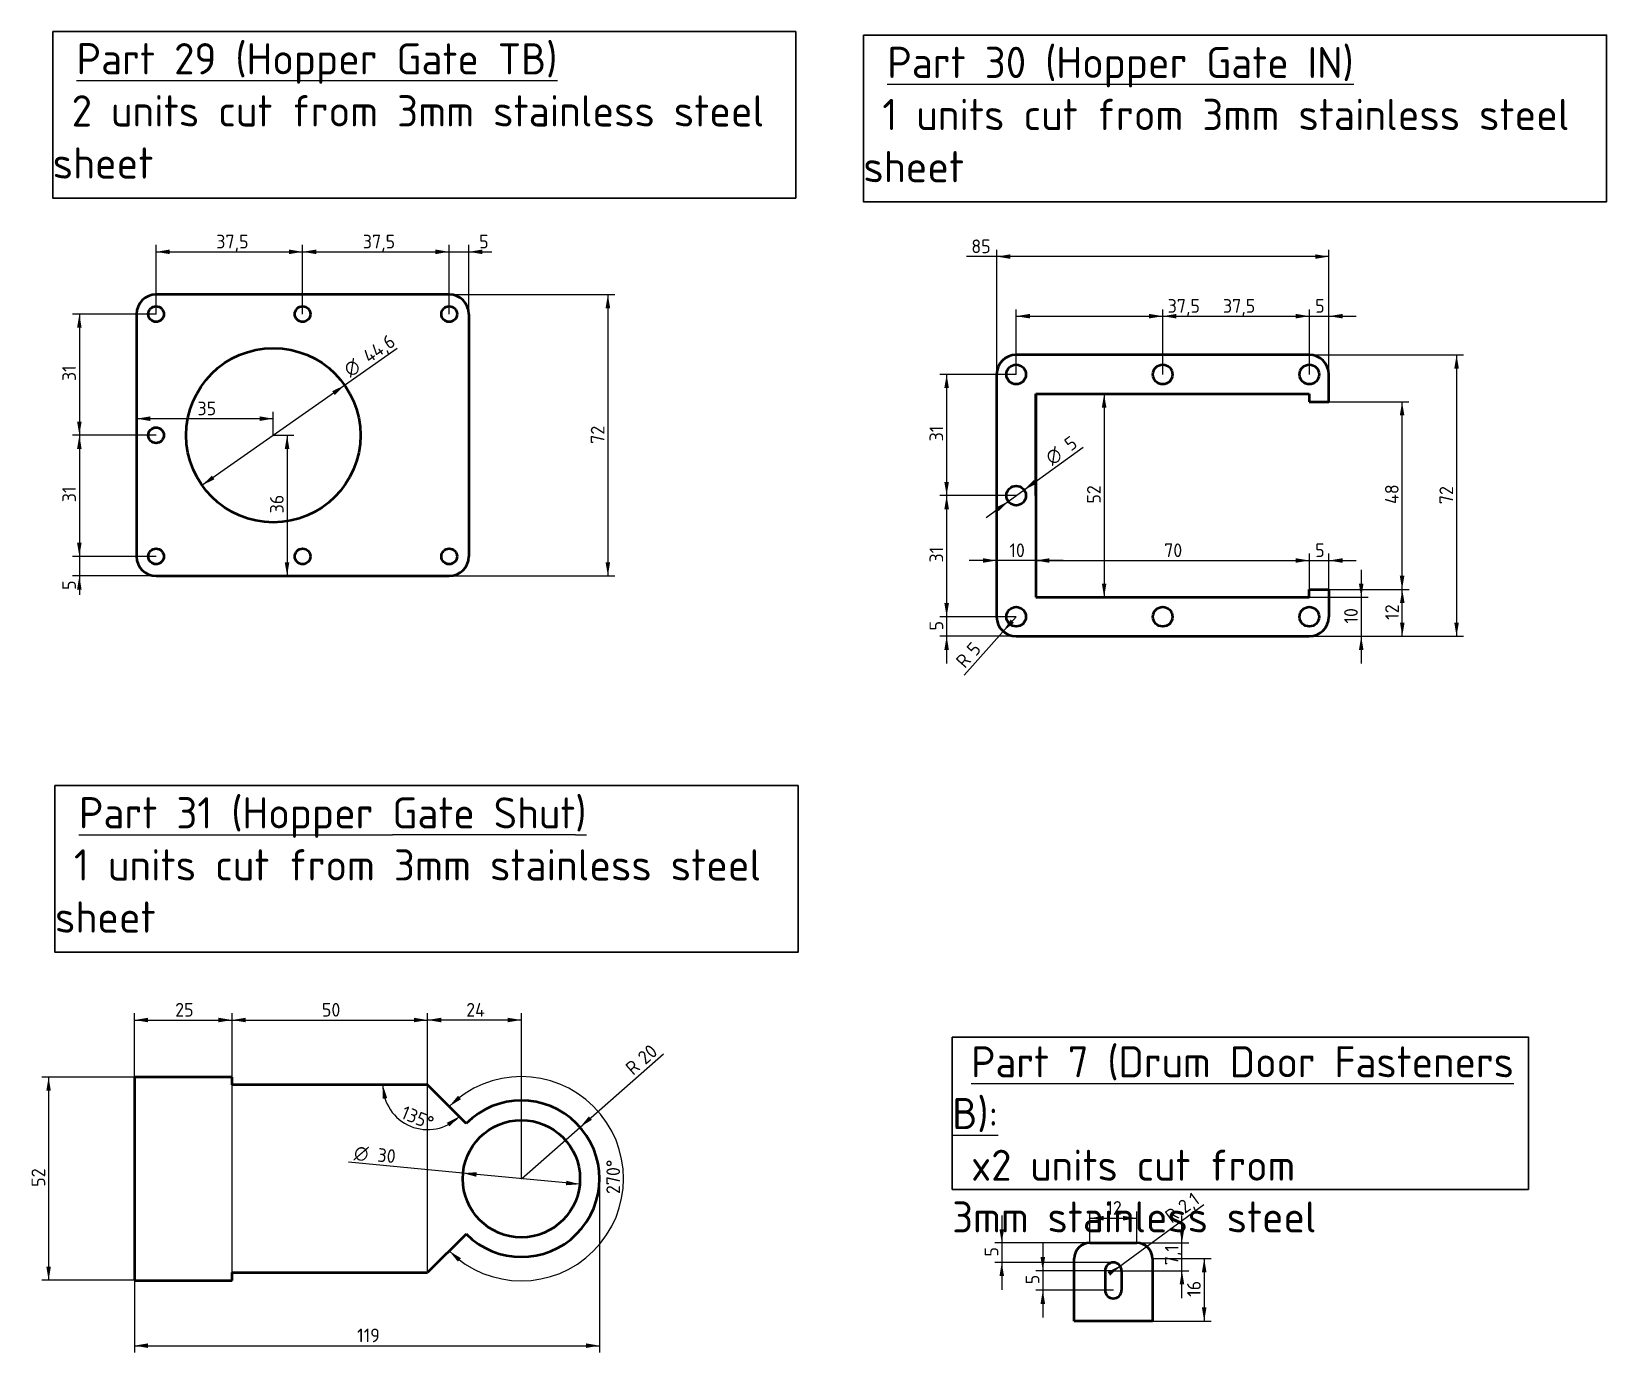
# Model space of a CAD drawing. Header units: millimetres. Extents: x 35 to 1325, y 100 to 832.
# Drawn here: x 517.7 to 920.7, y 443.8 to 781.8 of the extents above; entities that cross this region are included whole.
import ezdxf
from ezdxf.enums import TextEntityAlignment as Align

# ---------------------------------------------------------------- set-up
doc = ezdxf.new("R2010")
doc.units = ezdxf.units.MM
doc.layers.add('Default', color=7, linetype='Continuous')
doc.layers.add('Dimensions', color=7, linetype='Continuous')
doc.styles.add('SEACAD_Solid_Edge_ISO', font='seiso.ttf')
doc.styles.add('SEACAD_Solid_Edge_ISO1_Symbols', font='semeci1.ttf')
doc.dimstyles.new('ISO_(mm)', dxfattribs={"dimtxt": 3.5, "dimasz": 3.5, "dimexe": 1.75, "dimexo": 0, "dimgap": 0.875, "dimtad": 1, "dimtxsty": 'SEACAD_Solid_Edge_ISO', "dimblk1": '_SE_FILLED', "dimblk2": '_SE_FILLED', "dimsah": 1, "dimcen": 1.75, "dimadec": 0, "dimazin": 0, "dimtfac": 0.5, "dimtmove": 0, "dimatfit": 3, "dimfxl": 1, "dimarcsym": 0})

# ---------------------------------------------------------------- blocks, each defined once
blk = doc.blocks.new('DMBLK274')
at = {"layer": 'Dimensions', "linetype": 'Continuous', "lineweight": 25}
for points in [[(792.01, 478.76), (788.51, 478.18), (792.01, 477.59)], [(797.01, 478.76), (797.01, 477.59), (800.51, 478.18)]]:
    blk.add_hatch(color=7, dxfattribs=at).paths.add_polyline_path(points)
at = {"layer": 'Dimensions', "color": 7, "linetype": 'Continuous', "lineweight": 25}
for p, q in [((788.51, 471.85), (788.51, 479.93)), ((800.51, 471.85), (800.51, 479.93)), ((788.51, 478.18), (800.51, 478.18))]:
    blk.add_line(p, q, dxfattribs=at)
at = {"layer": 'Dimensions', "color": 7, "linetype": 'Continuous', "lineweight": 25, "style": 'SEACAD_Solid_Edge_ISO'}
blk.add_text('12', height=3.5, dxfattribs=at).set_placement((792.72, 482.55), align=Align.TOP_LEFT)
blk = doc.blocks.new('_SE_FILLED')
at = {"color": 0}
blk.add_line((0, 0), (-1, 0), dxfattribs=at)
blk.add_solid([(0, 0), (-1, -0.1665), (-1, 0.1665), (0, 0)], dxfattribs=at)
blk = doc.blocks.new('DMBLK276')
at = {"layer": 'Dimensions', "linetype": 'Continuous', "lineweight": 25}
for points in [[(818.34, 464.35), (817.75, 467.85), (817.17, 464.35)], [(818.34, 455.35), (817.17, 455.35), (817.75, 451.85)]]:
    blk.add_hatch(color=7, dxfattribs=at).paths.add_polyline_path(points)
at = {"layer": 'Dimensions', "color": 7, "linetype": 'Continuous', "lineweight": 25}
for p, q in [((804.51, 467.85), (819.5, 467.85)), ((817.75, 467.85), (817.75, 451.85)), ((804.51, 451.85), (819.5, 451.85))]:
    blk.add_line(p, q, dxfattribs=at)
at = {"layer": 'Dimensions', "color": 7, "linetype": 'Continuous', "lineweight": 25, "style": 'SEACAD_Solid_Edge_ISO'}
blk.add_text('16', height=3.5, rotation=90, dxfattribs=at).set_placement((813.38, 458.06), align=Align.TOP_LEFT)
blk = doc.blocks.new('DMBLK278')
at = {"layer": 'Dimensions', "linetype": 'Continuous', "lineweight": 25}
blk.add_hatch(color=7, dxfattribs=at).paths.add_polyline_path([(793.03, 464.39), (793.72, 463.45), (796.2, 465.99)])
at = {"layer": 'Dimensions', "color": 7, "linetype": 'Continuous', "lineweight": 25}
blk.add_line((794.51, 464.75), (817.68, 481.71), dxfattribs=at)
at = {"layer": 'Dimensions', "color": 7, "linetype": 'Continuous', "lineweight": 25, "style": 'SEACAD_Solid_Edge_ISO'}
for s, p in [('2,1', (810.71, 482.02)), ('R', (807.35, 479.56))]:
    blk.add_text(s, height=3.5, rotation=36.1869, dxfattribs=at).set_placement(p, align=Align.TOP_LEFT)
blk = doc.blocks.new('DMBLK279')
at = {"layer": 'Dimensions', "linetype": 'Continuous', "lineweight": 25}
for points in [[(775.88, 468.25), (776.46, 464.75), (777.05, 468.25)], [(775.88, 456.25), (777.05, 456.25), (776.46, 459.75)]]:
    blk.add_hatch(color=7, dxfattribs=at).paths.add_polyline_path(points)
at = {"layer": 'Dimensions', "color": 7, "linetype": 'Continuous', "lineweight": 25}
for p, q in [((776.46, 471.75), (776.46, 452.75)), ((794.51, 464.75), (774.71, 464.75)), ((794.51, 459.75), (774.71, 459.75))]:
    blk.add_line(p, q, dxfattribs=at)
at = {"layer": 'Dimensions', "color": 7, "linetype": 'Continuous', "lineweight": 25, "style": 'SEACAD_Solid_Edge_ISO'}
blk.add_text('5', height=3.5, rotation=90, dxfattribs=at).set_placement((772.09, 461.26), align=Align.TOP_LEFT)
blk = doc.blocks.new('DMBLK280')
at = {"layer": 'Dimensions', "linetype": 'Continuous', "lineweight": 25}
for points in [[(812.65, 475.35), (811.48, 475.35), (812.06, 471.85)], [(812.65, 461.25), (812.06, 464.75), (811.48, 461.25)]]:
    blk.add_hatch(color=7, dxfattribs=at).paths.add_polyline_path(points)
at = {"layer": 'Dimensions', "color": 7, "linetype": 'Continuous', "lineweight": 25}
for p, q in [((812.06, 457.75), (812.06, 478.85)), ((794.51, 471.85), (813.81, 471.85)), ((794.51, 464.75), (813.81, 464.75))]:
    blk.add_line(p, q, dxfattribs=at)
at = {"layer": 'Dimensions', "color": 7, "linetype": 'Continuous', "lineweight": 25, "style": 'SEACAD_Solid_Edge_ISO'}
blk.add_text('7,1', height=3.5, rotation=90, dxfattribs=at).set_placement((807.69, 466.15), align=Align.TOP_LEFT)
blk = doc.blocks.new('DMBLK281')
at = {"layer": 'Dimensions', "linetype": 'Continuous', "lineweight": 25}
for points in [[(765.38, 475.35), (765.96, 471.85), (766.55, 475.35)], [(765.38, 463.35), (766.55, 463.35), (765.96, 466.85)]]:
    blk.add_hatch(color=7, dxfattribs=at).paths.add_polyline_path(points)
at = {"layer": 'Dimensions', "color": 7, "linetype": 'Continuous', "lineweight": 25}
for p, q in [((765.96, 478.85), (765.96, 459.85)), ((788.51, 471.85), (764.21, 471.85)), ((794.51, 466.85), (764.21, 466.85))]:
    blk.add_line(p, q, dxfattribs=at)
at = {"layer": 'Dimensions', "color": 7, "linetype": 'Continuous', "lineweight": 25, "style": 'SEACAD_Solid_Edge_ISO'}
blk.add_text('5', height=3.5, rotation=90, dxfattribs=at).set_placement((761.59, 468.36), align=Align.TOP_LEFT)
blk = doc.blocks.new('DMBLK335')
at = {"layer": 'Dimensions', "linetype": 'Continuous', "lineweight": 25}
for points in [[(768.16, 724.79), (764.66, 724.21), (768.16, 723.63)], [(846.16, 724.79), (846.16, 723.63), (849.66, 724.21)]]:
    blk.add_hatch(color=7, dxfattribs=at).paths.add_polyline_path(points)
at = {"layer": 'Dimensions', "color": 7, "linetype": 'Continuous', "lineweight": 25}
for p, q in [((764.66, 694.06), (764.66, 725.96)), ((849.66, 694.06), (849.66, 725.96)), ((849.66, 724.21), (756.95, 724.21))]:
    blk.add_line(p, q, dxfattribs=at)
at = {"layer": 'Dimensions', "color": 7, "linetype": 'Continuous', "lineweight": 25, "style": 'SEACAD_Solid_Edge_ISO'}
blk.add_text('85', height=3.5, dxfattribs=at).set_placement((758.18, 728.58), align=Align.TOP_LEFT)
blk = doc.blocks.new('DMBLK336')
at = {"layer": 'Dimensions', "linetype": 'Continuous', "lineweight": 25}
for points in [[(882.91, 695.56), (882.33, 699.06), (881.74, 695.56)], [(882.91, 630.56), (881.74, 630.56), (882.33, 627.06)]]:
    blk.add_hatch(color=7, dxfattribs=at).paths.add_polyline_path(points)
at = {"layer": 'Dimensions', "color": 7, "linetype": 'Continuous', "lineweight": 25}
for p, q in [((844.66, 699.06), (884.08, 699.06)), ((882.33, 699.06), (882.33, 627.06)), ((844.66, 627.06), (884.08, 627.06))]:
    blk.add_line(p, q, dxfattribs=at)
at = {"layer": 'Dimensions', "color": 7, "linetype": 'Continuous', "lineweight": 25, "style": 'SEACAD_Solid_Edge_ISO'}
blk.add_text('72', height=3.5, rotation=90, dxfattribs=at).set_placement((877.95, 660.87), align=Align.TOP_LEFT)
blk = doc.blocks.new('DMBLK337')
at = {"layer": 'Dimensions', "linetype": 'Continuous', "lineweight": 25}
blk.add_hatch(color=7, dxfattribs=at).paths.add_polyline_path([(769.09, 630.55), (768.22, 631.33), (766.33, 628.32)])
at = {"layer": 'Dimensions', "color": 7, "linetype": 'Continuous', "lineweight": 25}
blk.add_line((769.66, 632.06), (756.36, 617.15), dxfattribs=at)
at = {"layer": 'Dimensions', "color": 7, "linetype": 'Continuous', "lineweight": 25, "style": 'SEACAD_Solid_Edge_ISO'}
for s, p in [('5', (756.69, 624.09)), ('R', (753.92, 620.98))]:
    blk.add_text(s, height=3.5, rotation=48.2738, dxfattribs=at).set_placement(p, align=Align.TOP_LEFT)
blk = doc.blocks.new('DMBLK338')
at = {"layer": 'Dimensions', "linetype": 'Continuous', "lineweight": 25}
for points in [[(774.17, 667.05), (771.68, 664.52), (774.86, 666.11)], [(764.45, 660.01), (765.14, 659.06), (767.63, 661.59)]]:
    blk.add_hatch(color=7, dxfattribs=at).paths.add_polyline_path(points)
at = {"layer": 'Dimensions', "color": 7, "linetype": 'Continuous', "lineweight": 25}
for p, q in [((771.68, 664.52), (786.77, 675.46)), ((761.96, 657.48), (771.68, 664.52))]:
    blk.add_line(p, q, dxfattribs=at)
for s, style, p in [('5', 'SEACAD_Solid_Edge_ISO', (781.6, 677.12)), ('O', 'SEACAD_Solid_Edge_ISO1_Symbols', (776.74, 673.6))]:
    blk.add_text(s, height=3.5, rotation=35.9366, dxfattribs=dict(at, style=style)).set_placement(p, align=Align.TOP_LEFT)
blk = doc.blocks.new('DMBLK339')
at = {"layer": 'Dimensions', "linetype": 'Continuous', "lineweight": 25}
for points in [[(751.27, 690.56), (752.44, 690.56), (751.86, 694.06)], [(751.27, 666.56), (751.86, 663.06), (752.44, 666.56)]]:
    blk.add_hatch(color=7, dxfattribs=at).paths.add_polyline_path(points)
at = {"layer": 'Dimensions', "color": 7, "linetype": 'Continuous', "lineweight": 25}
for p, q in [((769.66, 694.06), (750.11, 694.06)), ((751.86, 694.06), (751.86, 663.06)), ((769.66, 663.06), (750.11, 663.06))]:
    blk.add_line(p, q, dxfattribs=at)
at = {"layer": 'Dimensions', "color": 7, "linetype": 'Continuous', "lineweight": 25, "style": 'SEACAD_Solid_Edge_ISO'}
blk.add_text('31', height=3.5, rotation=90, dxfattribs=at).set_placement((747.48, 676.93), align=Align.TOP_LEFT)
blk = doc.blocks.new('DMBLK340')
at = {"layer": 'Dimensions', "linetype": 'Continuous', "lineweight": 25}
for points in [[(751.27, 659.56), (752.44, 659.56), (751.86, 663.06)], [(751.27, 635.56), (751.86, 632.06), (752.44, 635.56)]]:
    blk.add_hatch(color=7, dxfattribs=at).paths.add_polyline_path(points)
at = {"layer": 'Dimensions', "color": 7, "linetype": 'Continuous', "lineweight": 25}
for p, q in [((769.66, 663.06), (750.11, 663.06)), ((751.86, 663.06), (751.86, 632.06)), ((769.66, 632.06), (750.11, 632.06))]:
    blk.add_line(p, q, dxfattribs=at)
at = {"layer": 'Dimensions', "color": 7, "linetype": 'Continuous', "lineweight": 25, "style": 'SEACAD_Solid_Edge_ISO'}
blk.add_text('31', height=3.5, rotation=90, dxfattribs=at).set_placement((747.48, 645.93), align=Align.TOP_LEFT)
blk = doc.blocks.new('DMBLK341')
at = {"layer": 'Dimensions', "linetype": 'Continuous', "lineweight": 25}
for points in [[(751.27, 635.56), (751.86, 632.06), (752.44, 635.56)], [(751.27, 623.56), (752.44, 623.56), (751.86, 627.06)]]:
    blk.add_hatch(color=7, dxfattribs=at).paths.add_polyline_path(points)
at = {"layer": 'Dimensions', "color": 7, "linetype": 'Continuous', "lineweight": 25}
for p, q in [((751.86, 639.06), (751.86, 620.06)), ((769.66, 632.06), (750.11, 632.06)), ((769.66, 627.06), (750.11, 627.06))]:
    blk.add_line(p, q, dxfattribs=at)
at = {"layer": 'Dimensions', "color": 7, "linetype": 'Continuous', "lineweight": 25, "style": 'SEACAD_Solid_Edge_ISO'}
blk.add_text('5', height=3.5, rotation=90, dxfattribs=at).set_placement((747.48, 628.56), align=Align.TOP_LEFT)
blk = doc.blocks.new('DMBLK342')
at = {"layer": 'Dimensions', "linetype": 'Continuous', "lineweight": 25}
for points in [[(773.16, 709.54), (769.66, 708.96), (773.16, 708.38)], [(803.66, 709.54), (803.66, 708.38), (807.16, 708.96)]]:
    blk.add_hatch(color=7, dxfattribs=at).paths.add_polyline_path(points)
at = {"layer": 'Dimensions', "color": 7, "linetype": 'Continuous', "lineweight": 25}
for p, q in [((769.66, 694.06), (769.66, 710.71)), ((807.16, 694.06), (807.16, 710.71)), ((769.66, 708.96), (816.31, 708.96))]:
    blk.add_line(p, q, dxfattribs=at)
at = {"layer": 'Dimensions', "color": 7, "linetype": 'Continuous', "lineweight": 25, "style": 'SEACAD_Solid_Edge_ISO'}
blk.add_text('37,5', height=3.5, dxfattribs=at).set_placement((808.41, 713.34), align=Align.TOP_LEFT)
blk = doc.blocks.new('DMBLK343')
at = {"layer": 'Dimensions', "linetype": 'Continuous', "lineweight": 25}
for points in [[(810.66, 709.54), (807.16, 708.96), (810.66, 708.38)], [(841.16, 709.54), (841.16, 708.38), (844.66, 708.96)]]:
    blk.add_hatch(color=7, dxfattribs=at).paths.add_polyline_path(points)
at = {"layer": 'Dimensions', "color": 7, "linetype": 'Continuous', "lineweight": 25}
for p, q in [((807.16, 694.06), (807.16, 710.71)), ((844.66, 694.06), (844.66, 710.71)), ((807.16, 708.96), (844.66, 708.96))]:
    blk.add_line(p, q, dxfattribs=at)
at = {"layer": 'Dimensions', "color": 7, "linetype": 'Continuous', "lineweight": 25, "style": 'SEACAD_Solid_Edge_ISO'}
blk.add_text('37,5', height=3.5, dxfattribs=at).set_placement((822.56, 713.34), align=Align.TOP_LEFT)
blk = doc.blocks.new('DMBLK344')
at = {"layer": 'Dimensions', "linetype": 'Continuous', "lineweight": 25}
for points in [[(841.16, 709.54), (841.16, 708.38), (844.66, 708.96)], [(853.16, 709.54), (849.66, 708.96), (853.16, 708.38)]]:
    blk.add_hatch(color=7, dxfattribs=at).paths.add_polyline_path(points)
at = {"layer": 'Dimensions', "color": 7, "linetype": 'Continuous', "lineweight": 25}
for p, q in [((844.66, 694.06), (844.66, 710.71)), ((849.66, 694.06), (849.66, 710.71)), ((837.66, 708.96), (856.66, 708.96))]:
    blk.add_line(p, q, dxfattribs=at)
at = {"layer": 'Dimensions', "color": 7, "linetype": 'Continuous', "lineweight": 25, "style": 'SEACAD_Solid_Edge_ISO'}
blk.add_text('5', height=3.5, dxfattribs=at).set_placement((846.16, 713.34), align=Align.TOP_LEFT)
blk = doc.blocks.new('DMBLK345')
at = {"layer": 'Dimensions', "linetype": 'Continuous', "lineweight": 25}
for points in [[(792.74, 685.56), (792.15, 689.06), (791.57, 685.56)], [(792.74, 640.56), (791.57, 640.56), (792.15, 637.06)]]:
    blk.add_hatch(color=7, dxfattribs=at).paths.add_polyline_path(points)
at = {"layer": 'Dimensions', "color": 7, "linetype": 'Continuous', "lineweight": 25}
for p, q in [((774.66, 689.06), (793.9, 689.06)), ((792.15, 689.06), (792.15, 637.06)), ((774.66, 637.06), (793.9, 637.06))]:
    blk.add_line(p, q, dxfattribs=at)
at = {"layer": 'Dimensions', "color": 7, "linetype": 'Continuous', "lineweight": 25, "style": 'SEACAD_Solid_Edge_ISO'}
blk.add_text('52', height=3.5, rotation=90, dxfattribs=at).set_placement((787.78, 660.99), align=Align.TOP_LEFT)
blk = doc.blocks.new('DMBLK346')
at = {"layer": 'Dimensions', "linetype": 'Continuous', "lineweight": 25}
for points in [[(778.16, 647.03), (774.66, 646.45), (778.16, 645.86)], [(841.16, 647.03), (841.16, 645.86), (844.66, 646.45)]]:
    blk.add_hatch(color=7, dxfattribs=at).paths.add_polyline_path(points)
at = {"layer": 'Dimensions', "color": 7, "linetype": 'Continuous', "lineweight": 25}
for p, q in [((774.66, 637.06), (774.66, 648.2)), ((774.66, 646.45), (844.66, 646.45)), ((844.66, 637.06), (844.66, 648.2))]:
    blk.add_line(p, q, dxfattribs=at)
at = {"layer": 'Dimensions', "color": 7, "linetype": 'Continuous', "lineweight": 25, "style": 'SEACAD_Solid_Edge_ISO'}
blk.add_text('70', height=3.5, dxfattribs=at).set_placement((807.51, 650.82), align=Align.TOP_LEFT)
blk = doc.blocks.new('DMBLK347')
at = {"layer": 'Dimensions', "linetype": 'Continuous', "lineweight": 25}
for points in [[(858.52, 640.56), (857.35, 640.56), (857.93, 637.06)], [(858.52, 623.56), (857.93, 627.06), (857.35, 623.56)]]:
    blk.add_hatch(color=7, dxfattribs=at).paths.add_polyline_path(points)
at = {"layer": 'Dimensions', "color": 7, "linetype": 'Continuous', "lineweight": 25}
for p, q in [((857.93, 644.06), (857.93, 620.06)), ((844.66, 637.06), (859.68, 637.06)), ((844.66, 627.06), (859.68, 627.06))]:
    blk.add_line(p, q, dxfattribs=at)
at = {"layer": 'Dimensions', "color": 7, "linetype": 'Continuous', "lineweight": 25, "style": 'SEACAD_Solid_Edge_ISO'}
blk.add_text('10', height=3.5, rotation=90, dxfattribs=at).set_placement((853.56, 630.31), align=Align.TOP_LEFT)
blk = doc.blocks.new('DMBLK348')
at = {"layer": 'Dimensions', "linetype": 'Continuous', "lineweight": 25}
for points in [[(869.02, 635.56), (868.43, 639.06), (867.85, 635.56)], [(869.02, 630.56), (867.85, 630.56), (868.43, 627.06)]]:
    blk.add_hatch(color=7, dxfattribs=at).paths.add_polyline_path(points)
at = {"layer": 'Dimensions', "color": 7, "linetype": 'Continuous', "lineweight": 25}
for p, q in [((849.66, 639.06), (870.18, 639.06)), ((868.43, 627.06), (868.43, 639.06)), ((844.66, 627.06), (870.18, 627.06))]:
    blk.add_line(p, q, dxfattribs=at)
at = {"layer": 'Dimensions', "color": 7, "linetype": 'Continuous', "lineweight": 25, "style": 'SEACAD_Solid_Edge_ISO'}
blk.add_text('12', height=3.5, rotation=90, dxfattribs=at).set_placement((864.06, 631.27), align=Align.TOP_LEFT)
blk = doc.blocks.new('DMBLK349')
at = {"layer": 'Dimensions', "linetype": 'Continuous', "lineweight": 25}
for points in [[(868.97, 683.56), (868.39, 687.06), (867.8, 683.56)], [(868.97, 642.56), (867.8, 642.56), (868.39, 639.06)]]:
    blk.add_hatch(color=7, dxfattribs=at).paths.add_polyline_path(points)
at = {"layer": 'Dimensions', "color": 7, "linetype": 'Continuous', "lineweight": 25}
for p, q in [((849.66, 687.06), (870.14, 687.06)), ((868.39, 639.06), (868.39, 687.06)), ((849.66, 639.06), (870.14, 639.06))]:
    blk.add_line(p, q, dxfattribs=at)
at = {"layer": 'Dimensions', "color": 7, "linetype": 'Continuous', "lineweight": 25, "style": 'SEACAD_Solid_Edge_ISO'}
blk.add_text('48', height=3.5, rotation=90, dxfattribs=at).set_placement((864.01, 660.91), align=Align.TOP_LEFT)
blk = doc.blocks.new('DMBLK350')
at = {"layer": 'Dimensions', "linetype": 'Continuous', "lineweight": 25}
for points in [[(841.16, 647.03), (841.16, 645.86), (844.66, 646.45)], [(853.16, 647.03), (849.66, 646.45), (853.16, 645.86)]]:
    blk.add_hatch(color=7, dxfattribs=at).paths.add_polyline_path(points)
at = {"layer": 'Dimensions', "color": 7, "linetype": 'Continuous', "lineweight": 25}
for p, q in [((837.66, 646.45), (856.66, 646.45)), ((844.66, 639.06), (844.66, 648.2)), ((849.66, 639.06), (849.66, 648.2))]:
    blk.add_line(p, q, dxfattribs=at)
at = {"layer": 'Dimensions', "color": 7, "linetype": 'Continuous', "lineweight": 25, "style": 'SEACAD_Solid_Edge_ISO'}
blk.add_text('5', height=3.5, dxfattribs=at).set_placement((846.16, 650.82), align=Align.TOP_LEFT)
blk = doc.blocks.new('DMBLK351')
at = {"layer": 'Dimensions', "linetype": 'Continuous', "lineweight": 25}
for points in [[(761.16, 647.03), (761.16, 645.86), (764.66, 646.45)], [(778.16, 647.03), (774.66, 646.45), (778.16, 645.86)]]:
    blk.add_hatch(color=7, dxfattribs=at).paths.add_polyline_path(points)
at = {"layer": 'Dimensions', "color": 7, "linetype": 'Continuous', "lineweight": 25}
blk.add_line((781.66, 646.45), (757.66, 646.45), dxfattribs=at)
at = {"layer": 'Dimensions', "color": 7, "linetype": 'Continuous', "lineweight": 25, "style": 'SEACAD_Solid_Edge_ISO'}
blk.add_text('10', height=3.5, dxfattribs=at).set_placement((767.91, 650.82), align=Align.TOP_LEFT)
blk = doc.blocks.new('DMBLK352')
at = {"layer": 'Dimensions', "linetype": 'Continuous', "lineweight": 25}
for points in [[(665.76, 711), (665.18, 714.5), (664.6, 711)], [(665.76, 646), (664.6, 646), (665.18, 642.5)]]:
    blk.add_hatch(color=7, dxfattribs=at).paths.add_polyline_path(points)
at = {"layer": 'Dimensions', "color": 7, "linetype": 'Continuous', "lineweight": 25}
for p, q in [((624.58, 714.5), (666.93, 714.5)), ((665.18, 714.5), (665.18, 642.5)), ((624.58, 642.5), (666.93, 642.5))]:
    blk.add_line(p, q, dxfattribs=at)
at = {"layer": 'Dimensions', "color": 7, "linetype": 'Continuous', "lineweight": 25, "style": 'SEACAD_Solid_Edge_ISO'}
blk.add_text('72', height=3.5, rotation=90, dxfattribs=at).set_placement((660.81, 676.31), align=Align.TOP_LEFT)
blk = doc.blocks.new('DMBLK353')
at = {"layer": 'Dimensions', "linetype": 'Continuous', "lineweight": 25}
for points in [[(553.08, 726.01), (549.58, 725.43), (553.08, 724.84)], [(583.58, 726.01), (583.58, 724.84), (587.08, 725.43)]]:
    blk.add_hatch(color=7, dxfattribs=at).paths.add_polyline_path(points)
at = {"layer": 'Dimensions', "color": 7, "linetype": 'Continuous', "lineweight": 25}
for p, q in [((549.58, 709.5), (549.58, 727.18)), ((549.58, 725.43), (587.08, 725.43)), ((587.08, 709.5), (587.08, 727.18))]:
    blk.add_line(p, q, dxfattribs=at)
at = {"layer": 'Dimensions', "color": 7, "linetype": 'Continuous', "lineweight": 25, "style": 'SEACAD_Solid_Edge_ISO'}
blk.add_text('37,5', height=3.5, dxfattribs=at).set_placement((564.99, 729.8), align=Align.TOP_LEFT)
blk = doc.blocks.new('DMBLK354')
at = {"layer": 'Dimensions', "linetype": 'Continuous', "lineweight": 25}
for points in [[(590.58, 726.01), (587.08, 725.43), (590.58, 724.84)], [(621.08, 726.01), (621.08, 724.84), (624.58, 725.43)]]:
    blk.add_hatch(color=7, dxfattribs=at).paths.add_polyline_path(points)
at = {"layer": 'Dimensions', "color": 7, "linetype": 'Continuous', "lineweight": 25}
for p, q in [((587.08, 709.5), (587.08, 727.18)), ((587.08, 725.43), (624.58, 725.43)), ((624.58, 709.5), (624.58, 727.18))]:
    blk.add_line(p, q, dxfattribs=at)
at = {"layer": 'Dimensions', "color": 7, "linetype": 'Continuous', "lineweight": 25, "style": 'SEACAD_Solid_Edge_ISO'}
blk.add_text('37,5', height=3.5, dxfattribs=at).set_placement((602.49, 729.8), align=Align.TOP_LEFT)
blk = doc.blocks.new('DMBLK355')
at = {"layer": 'Dimensions', "linetype": 'Continuous', "lineweight": 25}
for points in [[(621.08, 726.01), (621.08, 724.84), (624.58, 725.43)], [(633.08, 726.01), (629.58, 725.43), (633.08, 724.84)]]:
    blk.add_hatch(color=7, dxfattribs=at).paths.add_polyline_path(points)
at = {"layer": 'Dimensions', "color": 7, "linetype": 'Continuous', "lineweight": 25}
for p, q in [((617.58, 725.43), (635.47, 725.43)), ((624.58, 709.5), (624.58, 727.18)), ((629.58, 709.5), (629.58, 727.18))]:
    blk.add_line(p, q, dxfattribs=at)
at = {"layer": 'Dimensions', "color": 7, "linetype": 'Continuous', "lineweight": 25, "style": 'SEACAD_Solid_Edge_ISO'}
blk.add_text('5', height=3.5, dxfattribs=at).set_placement((632.25, 729.8), align=Align.TOP_LEFT)
blk = doc.blocks.new('DMBLK356')
at = {"layer": 'Dimensions', "linetype": 'Continuous', "lineweight": 25}
for points in [[(529.38, 706), (530.54, 706), (529.96, 709.5)], [(529.38, 682), (529.96, 678.5), (530.54, 682)]]:
    blk.add_hatch(color=7, dxfattribs=at).paths.add_polyline_path(points)
at = {"layer": 'Dimensions', "color": 7, "linetype": 'Continuous', "lineweight": 25}
for p, q in [((549.58, 709.5), (528.21, 709.5)), ((529.96, 709.5), (529.96, 678.5)), ((549.58, 678.5), (528.21, 678.5))]:
    blk.add_line(p, q, dxfattribs=at)
at = {"layer": 'Dimensions', "color": 7, "linetype": 'Continuous', "lineweight": 25, "style": 'SEACAD_Solid_Edge_ISO'}
blk.add_text('31', height=3.5, rotation=90, dxfattribs=at).set_placement((525.58, 692.36), align=Align.TOP_LEFT)
blk = doc.blocks.new('DMBLK357')
at = {"layer": 'Dimensions', "linetype": 'Continuous', "lineweight": 25}
for points in [[(529.38, 675), (530.54, 675), (529.96, 678.5)], [(529.38, 651), (529.96, 647.5), (530.54, 651)]]:
    blk.add_hatch(color=7, dxfattribs=at).paths.add_polyline_path(points)
at = {"layer": 'Dimensions', "color": 7, "linetype": 'Continuous', "lineweight": 25}
for p, q in [((549.58, 678.5), (528.21, 678.5)), ((529.96, 678.5), (529.96, 647.5)), ((549.58, 647.5), (528.21, 647.5))]:
    blk.add_line(p, q, dxfattribs=at)
at = {"layer": 'Dimensions', "color": 7, "linetype": 'Continuous', "lineweight": 25, "style": 'SEACAD_Solid_Edge_ISO'}
blk.add_text('31', height=3.5, rotation=90, dxfattribs=at).set_placement((525.58, 661.36), align=Align.TOP_LEFT)
blk = doc.blocks.new('DMBLK358')
at = {"layer": 'Dimensions', "linetype": 'Continuous', "lineweight": 25}
for points in [[(529.38, 651), (529.96, 647.5), (530.54, 651)], [(529.38, 639), (530.54, 639), (529.96, 642.5)]]:
    blk.add_hatch(color=7, dxfattribs=at).paths.add_polyline_path(points)
at = {"layer": 'Dimensions', "color": 7, "linetype": 'Continuous', "lineweight": 25}
for p, q in [((529.96, 654.5), (529.96, 637.69)), ((549.58, 647.5), (528.21, 647.5)), ((549.58, 642.5), (528.21, 642.5))]:
    blk.add_line(p, q, dxfattribs=at)
at = {"layer": 'Dimensions', "color": 7, "linetype": 'Continuous', "lineweight": 25, "style": 'SEACAD_Solid_Edge_ISO'}
blk.add_text('5', height=3.5, rotation=90, dxfattribs=at).set_placement((525.58, 638.92), align=Align.TOP_LEFT)
blk = doc.blocks.new('DMBLK359')
at = {"layer": 'Dimensions', "linetype": 'Continuous', "lineweight": 25}
for points in [[(594.64, 689.77), (595.31, 688.81), (597.84, 691.3)], [(563.86, 668.18), (561.33, 665.69), (564.53, 667.22)]]:
    blk.add_hatch(color=7, dxfattribs=at).paths.add_polyline_path(points)
at = {"layer": 'Dimensions', "color": 7, "linetype": 'Continuous', "lineweight": 25}
for p, q in [((597.84, 691.3), (611.29, 700.74)), ((561.33, 665.69), (597.84, 691.3))]:
    blk.add_line(p, q, dxfattribs=at)
for s, style, p in [('44,6', 'SEACAD_Solid_Edge_ISO', (602.11, 699.64)), ('O', 'SEACAD_Solid_Edge_ISO1_Symbols', (597.2, 696.2))]:
    blk.add_text(s, height=3.5, rotation=35.0512, dxfattribs=dict(at, style=style)).set_placement(p, align=Align.TOP_LEFT)
blk = doc.blocks.new('DMBLK360')
at = {"layer": 'Dimensions', "linetype": 'Continuous', "lineweight": 25}
for points in [[(548.08, 683.32), (544.58, 682.73), (548.08, 682.15)], [(576.08, 683.32), (576.08, 682.15), (579.58, 682.73)]]:
    blk.add_hatch(color=7, dxfattribs=at).paths.add_polyline_path(points)
at = {"layer": 'Dimensions', "color": 7, "linetype": 'Continuous', "lineweight": 25}
for p, q in [((579.58, 682.73), (544.58, 682.73)), ((579.58, 678.5), (579.58, 684.48))]:
    blk.add_line(p, q, dxfattribs=at)
at = {"layer": 'Dimensions', "color": 7, "linetype": 'Continuous', "lineweight": 25, "style": 'SEACAD_Solid_Edge_ISO'}
blk.add_text('35', height=3.5, dxfattribs=at).set_placement((560.18, 687.11), align=Align.TOP_LEFT)
blk = doc.blocks.new('DMBLK361')
at = {"layer": 'Dimensions', "linetype": 'Continuous', "lineweight": 25}
for points in [[(583.69, 675), (583.11, 678.5), (582.52, 675)], [(583.69, 646), (582.52, 646), (583.11, 642.5)]]:
    blk.add_hatch(color=7, dxfattribs=at).paths.add_polyline_path(points)
at = {"layer": 'Dimensions', "color": 7, "linetype": 'Continuous', "lineweight": 25}
for p, q in [((579.58, 678.5), (584.86, 678.5)), ((583.11, 678.5), (583.11, 642.5))]:
    blk.add_line(p, q, dxfattribs=at)
at = {"layer": 'Dimensions', "color": 7, "linetype": 'Continuous', "lineweight": 25, "style": 'SEACAD_Solid_Edge_ISO'}
blk.add_text('36', height=3.5, rotation=90, dxfattribs=at).set_placement((578.73, 658.51), align=Align.TOP_LEFT)
blk = doc.blocks.new('DMBLK362')
at = {"layer": 'Dimensions', "linetype": 'Continuous', "lineweight": 25}
for points in [[(521.51, 510.78), (522.67, 510.78), (522.09, 514.28)], [(521.51, 465.78), (522.09, 462.28), (522.67, 465.78)]]:
    blk.add_hatch(color=7, dxfattribs=at).paths.add_polyline_path(points)
at = {"layer": 'Dimensions', "color": 7, "linetype": 'Continuous', "lineweight": 25}
for p, q in [((544.05, 514.28), (520.34, 514.28)), ((522.09, 514.28), (522.09, 462.28)), ((544.05, 462.28), (520.34, 462.28))]:
    blk.add_line(p, q, dxfattribs=at)
at = {"layer": 'Dimensions', "color": 7, "linetype": 'Continuous', "lineweight": 25, "style": 'SEACAD_Solid_Edge_ISO'}
blk.add_text('52', height=3.5, rotation=90, dxfattribs=at).set_placement((517.72, 486.21), align=Align.TOP_LEFT)
blk = doc.blocks.new('DMBLK363')
at = {"layer": 'Dimensions', "linetype": 'Continuous', "lineweight": 25}
for points in [[(547.55, 529.46), (544.05, 528.88), (547.55, 528.3)], [(565.55, 529.46), (565.55, 528.3), (569.05, 528.88)]]:
    blk.add_hatch(color=7, dxfattribs=at).paths.add_polyline_path(points)
at = {"layer": 'Dimensions', "color": 7, "linetype": 'Continuous', "lineweight": 25}
for p, q in [((544.05, 462.28), (544.05, 530.63)), ((544.05, 528.88), (569.05, 528.88)), ((569.05, 462.28), (569.05, 530.63))]:
    blk.add_line(p, q, dxfattribs=at)
at = {"layer": 'Dimensions', "color": 7, "linetype": 'Continuous', "lineweight": 25, "style": 'SEACAD_Solid_Edge_ISO'}
blk.add_text('25', height=3.5, dxfattribs=at).set_placement((554.48, 533.25), align=Align.TOP_LEFT)
blk = doc.blocks.new('DMBLK364')
at = {"layer": 'Dimensions', "linetype": 'Continuous', "lineweight": 25}
for points in [[(572.55, 529.46), (569.05, 528.88), (572.55, 528.3)], [(615.55, 529.46), (615.55, 528.3), (619.05, 528.88)]]:
    blk.add_hatch(color=7, dxfattribs=at).paths.add_polyline_path(points)
at = {"layer": 'Dimensions', "color": 7, "linetype": 'Continuous', "lineweight": 25}
for p, q in [((569.05, 464.28), (569.05, 530.63)), ((569.05, 528.88), (619.05, 528.88)), ((619.05, 464.28), (619.05, 530.63))]:
    blk.add_line(p, q, dxfattribs=at)
at = {"layer": 'Dimensions', "color": 7, "linetype": 'Continuous', "lineweight": 25, "style": 'SEACAD_Solid_Edge_ISO'}
blk.add_text('50', height=3.5, dxfattribs=at).set_placement((592.02, 533.25), align=Align.TOP_LEFT)
blk = doc.blocks.new('DMBLK365')
at = {"layer": 'Dimensions', "linetype": 'Continuous', "lineweight": 25}
for points in [[(547.55, 444.98), (547.55, 446.15), (544.05, 445.56)], [(659.55, 444.98), (663.05, 445.56), (659.55, 446.15)]]:
    blk.add_hatch(color=7, dxfattribs=at).paths.add_polyline_path(points)
at = {"layer": 'Dimensions', "color": 7, "linetype": 'Continuous', "lineweight": 25}
for p, q in [((663.05, 488.28), (663.05, 443.81)), ((544.05, 462.28), (544.05, 443.81)), ((544.05, 445.56), (663.05, 445.56))]:
    blk.add_line(p, q, dxfattribs=at)
at = {"layer": 'Dimensions', "color": 7, "linetype": 'Continuous', "lineweight": 25, "style": 'SEACAD_Solid_Edge_ISO'}
blk.add_text('119', height=3.5, dxfattribs=at).set_placement((601.04, 449.94), align=Align.TOP_LEFT)
blk = doc.blocks.new('DMBLK366')
at = {"layer": 'Dimensions', "linetype": 'Continuous', "lineweight": 25}
for points in [[(622.55, 529.46), (619.05, 528.88), (622.55, 528.3)], [(639.55, 529.46), (639.55, 528.3), (643.05, 528.88)]]:
    blk.add_hatch(color=7, dxfattribs=at).paths.add_polyline_path(points)
at = {"layer": 'Dimensions', "color": 7, "linetype": 'Continuous', "lineweight": 25}
for p, q in [((619.05, 512.28), (619.05, 530.63)), ((643.05, 528.88), (619.05, 528.88)), ((643.05, 488.28), (643.05, 530.63))]:
    blk.add_line(p, q, dxfattribs=at)
at = {"layer": 'Dimensions', "color": 7, "linetype": 'Continuous', "lineweight": 25, "style": 'SEACAD_Solid_Edge_ISO'}
blk.add_text('24', height=3.5, dxfattribs=at).set_placement((628.94, 533.25), align=Align.TOP_LEFT)
blk = doc.blocks.new('DMBLK367')
at = {"layer": 'Dimensions', "linetype": 'Continuous', "lineweight": 25}
for points in [[(631.54, 488.78), (631.65, 489.94), (628.11, 489.69)], [(654.44, 486.61), (657.98, 486.86), (654.55, 487.77)]]:
    blk.add_hatch(color=7, dxfattribs=at).paths.add_polyline_path(points)
at = {"layer": 'Dimensions', "color": 7, "linetype": 'Continuous', "lineweight": 25}
for p, q in [((628.11, 489.69), (598.83, 492.47)), ((657.98, 486.86), (628.11, 489.69))]:
    blk.add_line(p, q, dxfattribs=at)
for s, style, p in [('O', 'SEACAD_Solid_Edge_ISO1_Symbols', (600.47, 496.71)), ('30', 'SEACAD_Solid_Edge_ISO', (606.44, 496.15))]:
    blk.add_text(s, height=3.5, rotation=354.5772, dxfattribs=dict(at, style=style)).set_placement(p, align=Align.TOP_LEFT)
blk = doc.blocks.new('DMBLK368')
at = {"layer": 'Dimensions', "linetype": 'Continuous', "lineweight": 25}
blk.add_hatch(color=7, dxfattribs=at).paths.add_polyline_path([(660.32, 504.22), (658.07, 501.47), (661.09, 503.35)])
at = {"layer": 'Dimensions', "color": 7, "linetype": 'Continuous', "lineweight": 25}
blk.add_line((643.05, 488.28), (679.44, 520.24), dxfattribs=at)
at = {"layer": 'Dimensions', "color": 7, "linetype": 'Continuous', "lineweight": 25, "style": 'SEACAD_Solid_Edge_ISO'}
for s, p in [('20', (672.46, 519.93)), ('R', (669.33, 517.18))]:
    blk.add_text(s, height=3.5, rotation=41.2952, dxfattribs=at).set_placement(p, align=Align.TOP_LEFT)
blk = doc.blocks.new('DMBLK369')
at = {"layer": 'Dimensions', "linetype": 'Continuous', "lineweight": 25}
for points in [[(626.82, 509.49), (624.57, 506.75), (627.59, 508.62)], [(627.59, 467.94), (624.57, 469.8), (626.82, 467.06)]]:
    blk.add_hatch(color=7, dxfattribs=at).paths.add_polyline_path(points)
at = {"layer": 'Dimensions', "color": 7, "linetype": 'Continuous', "lineweight": 25}
for p, q in [((628.91, 502.42), (623.33, 507.99)), ((628.91, 474.13), (623.33, 468.56))]:
    blk.add_line(p, q, dxfattribs=at)
blk.add_arc((643.05, 488.28), 26.13, 225, 135, dxfattribs=at)
at = {"layer": 'Dimensions', "color": 7, "linetype": 'Continuous', "lineweight": 25, "style": 'SEACAD_Solid_Edge_ISO'}
blk.add_text('270°', height=3.5, rotation=90, dxfattribs=at).set_placement((664.8, 484.34), align=Align.TOP_LEFT)
blk = doc.blocks.new('DMBLK370')
at = {"layer": 'Dimensions', "linetype": 'Continuous', "lineweight": 25}
for points in [[(608.72, 508.91), (607.61, 512.28), (607.56, 508.73)], [(624.66, 501.65), (627.14, 504.19), (623.97, 502.59)]]:
    blk.add_hatch(color=7, dxfattribs=at).paths.add_polyline_path(points)
at = {"layer": 'Dimensions', "color": 7, "linetype": 'Continuous', "lineweight": 25}
blk.add_arc((619.05, 512.28), 11.44, 180, 315, dxfattribs=at)
at = {"layer": 'Dimensions', "color": 7, "linetype": 'Continuous', "lineweight": 25, "style": 'SEACAD_Solid_Edge_ISO'}
blk.add_text('135°', height=3.5, rotation=337.6897, dxfattribs=at).set_placement((613.3, 507.08), align=Align.TOP_LEFT)

msp = doc.modelspace()

# ---------------------------------------------------------------- linework, layer by layer
at = {"layer": 'Default', "color": 7, "linetype": 'Continuous', "lineweight": 50}
for p, q in [((624.585, 714.496), (549.585, 714.496)), ((544.585, 709.496), (544.585, 647.496)), ((629.585, 709.496), (629.585, 647.496)), ((844.655, 699.057), (769.655, 699.057)), ((764.655, 694.057), (764.655, 632.057)), ((849.655, 687.057), (849.655, 694.057)), ((774.655, 663.057), (774.655, 689.057)), ((774.655, 689.057), (774.655, 637.057)), ((774.655, 689.057), (844.655, 689.057)), ((844.655, 689.057), (844.655, 687.057)), ((844.655, 687.057), (849.655, 687.057)), ((549.585, 642.496), (624.585, 642.496)), ((774.655, 637.057), (844.655, 637.057)), ((844.655, 637.057), (844.655, 639.057)), ((844.655, 639.057), (849.655, 639.057)), ((849.655, 639.057), (849.655, 632.057)), ((769.655, 627.057), (844.655, 627.057)), ((544.048, 514.276), (544.048, 462.276)), ((569.048, 514.276), (544.048, 514.276)), ((569.048, 512.276), (569.048, 514.276)), ((619.048, 512.276), (569.048, 512.276)), ((628.905, 502.418), (619.048, 512.276)), ((628.905, 474.133), (619.048, 464.276)), ((788.508, 471.851), (800.508, 471.851)), ((784.508, 451.851), (784.508, 467.851)), ((804.508, 467.851), (804.508, 451.851)), ((569.048, 462.276), (569.048, 464.276)), ((569.048, 464.276), (619.048, 464.276)), ((792.408, 464.751), (792.408, 459.751)), ((796.608, 464.751), (796.608, 459.751)), ((544.048, 462.276), (569.048, 462.276)), ((804.508, 451.851), (784.508, 451.851))]:
    msp.add_line(p, q, dxfattribs=at)
at = {"layer": 'Default', "color": 7, "linetype": 'Continuous', "lineweight": 30}
for points in [[(523.132, 781.797), (523.132, 739.163), (713.264, 739.163), (713.264, 781.797), (523.132, 781.797)], [(730.556, 780.864), (730.556, 738.23), (920.689, 738.23), (920.689, 780.864), (730.556, 780.864)], [(523.727, 588.869), (523.727, 546.235), (713.86, 546.235), (713.86, 588.869), (523.727, 588.869)], [(753.295, 524.503), (753.295, 485.537), (900.704, 485.537), (900.704, 524.503), (753.295, 524.503)]]:
    msp.add_lwpolyline(points, dxfattribs=at)
at = {"layer": 'Default', "color": 7, "linetype": 'Continuous', "lineweight": 50}
for centre, radius in [((549.585, 709.496), 2), ((587.085, 709.496), 2), ((624.585, 709.496), 2), ((579.585, 678.496), 22.3), ((769.655, 694.057), 2.5), ((807.155, 694.057), 2.5), ((844.655, 694.057), 2.5), ((549.585, 678.496), 2), ((769.655, 663.057), 2.5), ((549.585, 647.496), 2), ((587.085, 647.496), 2), ((624.585, 647.496), 2), ((769.655, 632.057), 2.5), ((807.155, 632.057), 2.5), ((844.655, 632.057), 2.5), ((643.048, 488.276), 15)]:
    msp.add_circle(centre, radius, dxfattribs=at)
for centre, radius, start, end in [((549.585, 709.496), 5, 90, 180), ((624.585, 709.496), 5, 0, 90), ((769.655, 694.057), 5, 90, 180), ((844.655, 694.057), 5, 0, 90), ((549.585, 647.496), 5, 180, 270), ((624.585, 647.496), 5, 270, 0), ((769.655, 632.057), 5, 180, 270), ((844.655, 632.057), 5, 270, 0), ((643.048, 488.276), 20, 225, 135), ((788.508, 467.851), 4, 90, 180), ((800.508, 467.851), 4, 0, 90), ((794.508, 464.751), 2.1, 0, 180), ((794.508, 459.751), 2.1, 180, 0)]:
    msp.add_arc(centre, radius, start, end, dxfattribs=at)

# ---------------------------------------------------------------- texts
at = {"layer": 'Default', "attachment_point": 1}
for s, insert, char_height, width in [('{\\fSolid Edge ISO|b0||i0||c0|p34;\\C7;\\L\\H10.05416667;\\W1.;\\T1.; }{\\fSolid Edge ISO|b0||i0||c0|p34;\\C7;\\L\\H8.;\\W1.;\\T1.;Part 29 (Hopper}{\\fSolid Edge ISO|b0||i0||c0|p34;\\C7;\\L\\H7.9375;\\W1.; Gate TB}{\\fSolid Edge ISO|b0||i0||c0|p34;\\C7;\\L\\H8.;\\W1.;\\T1.;) \\P}{\\fSolid Edge ISO|b0||i0||c0|p34;\\C7;\\H8.;\\W1.;\\T1.; 2 units cut from 3mm stainless steel sheet}', (523.132, 778.827), 10.054167, 190.13251), ('{\\fSolid Edge ISO|b0||i0||c0|p34;\\C7;\\L\\H10.05416667;\\W1.;\\T1.; }{\\fSolid Edge ISO|b0||i0||c0|p34;\\C7;\\L\\H8.;\\W1.;\\T1.;Part 30 (Hopper}{\\fSolid Edge ISO|b0||i0||c0|p34;\\C7;\\L\\H7.9375;\\W1.; Gate IN}{\\fSolid Edge ISO|b0||i0||c0|p34;\\C7;\\L\\H8.;\\W1.;\\T1.;) \\P}{\\fSolid Edge ISO|b0||i0||c0|p34;\\C7;\\H8.;\\W1.;\\T1.; 1 units cut from 3mm stainless steel sheet}', (730.556, 777.894), 10.054167, 190.13251), ('{\\fSolid Edge ISO|b0||i0||c0|p34;\\C7;\\L\\H10.05416667;\\W1.;\\T1.; }{\\fSolid Edge ISO|b0||i0||c0|p34;\\C7;\\L\\H8.;\\W1.;\\T1.;Part 31 (Hopper}{\\fSolid Edge ISO|b0||i0||c0|p34;\\C7;\\L\\H7.9375;\\W1.; Gate Shut}{\\fSolid Edge ISO|b0||i0||c0|p34;\\C7;\\L\\H8.;\\W1.;\\T1.;) \\P}{\\fSolid Edge ISO|b0||i0||c0|p34;\\C7;\\H8.;\\W1.;\\T1.; 1 units cut from 3mm stainless steel sheet}', (523.727, 585.899), 10.054167, 190.13251), ('{\\fSolid Edge ISO|b0||i0||c0|p34;\\C7;\\L\\H7.9375;\\W1.;\\T1.; Part 7 (Drum Door Fasteners B): \\P}{\\fSolid Edge ISO|b0||i0||c0|p34;\\C7;\\H7.9375;\\W1.;\\T1.; x2 units cut from \\P}{\\fSolid Edge ISO|b0||i0||c0|p34;\\C7;\\H7.9375;\\W1.;\\T1.;3mm stainless steel}', (753.295, 522.158), 7.9375, 147.40932)]:
    msp.add_mtext(s, dxfattribs=dict(at, insert=insert, char_height=char_height, width=width))

# ---------------------------------------------------------------- dimensions: what is measured, and where the dimension line sits
at = {"layer": 'Dimensions', "color": 7, "linetype": 'Continuous', "lineweight": 25}
for base, p1, p2, angle, picture, middle, dimtype in [((549.585, 725.425), (549.585, 709.496), (587.085, 709.496), 0, 'DMBLK353', (568.335, 725.425), 161), ((587.085, 725.425), (587.085, 709.496), (624.585, 709.496), 0, 'DMBLK354', (605.835, 725.425), 161), ((624.585, 725.425), (624.585, 709.496), (629.585, 709.496), 0, 'DMBLK355', (631.026, 725.425), 161), ((665.18, 714.496), (624.585, 714.496), (624.585, 642.496), 270, 'DMBLK352', (665.18, 678.496), 161), ((769.655, 708.962), (769.655, 694.057), (807.155, 694.057), 0, 'DMBLK342', (807.181, 708.962), 161), ((807.155, 708.962), (807.155, 694.057), (844.655, 694.057), 0, 'DMBLK343', (825.905, 708.962), 161), ((844.655, 708.962), (844.655, 694.057), (849.655, 694.057), 0, 'DMBLK344', (847.155, 708.962), 161), ((529.959, 709.496), (549.585, 709.496), (549.585, 678.496), 270, 'DMBLK356', (529.959, 693.996), 161), ((882.328, 699.057), (844.655, 699.057), (844.655, 627.057), 270, 'DMBLK336', (882.328, 663.057), 161), ((751.856, 694.057), (769.655, 694.057), (769.655, 663.057), 270, 'DMBLK339', (751.856, 678.557), 161), ((792.152, 689.057), (774.655, 689.057), (774.655, 637.057), 270, 'DMBLK345', (792.152, 663.057), 161), ((868.388, 639.057), (849.655, 639.057), (849.655, 687.057), 90, 'DMBLK349', (868.388, 663.057), 161), ((529.959, 678.496), (549.585, 678.496), (549.585, 647.496), 270, 'DMBLK357', (529.959, 662.996), 161), ((583.107, 642.496), (579.585, 678.496), (549.585, 642.496), 90, 'DMBLK361', (583.107, 660.496), 160), ((751.856, 663.057), (769.655, 663.057), (769.655, 632.057), 270, 'DMBLK340', (751.856, 647.557), 161), ((529.959, 647.496), (549.585, 647.496), (549.585, 642.496), 270, 'DMBLK358', (529.959, 642.132), 161), ((774.655, 646.448), (774.655, 637.057), (844.655, 637.057), 0, 'DMBLK346', (809.655, 646.448), 161), ((844.655, 646.448), (844.655, 639.057), (849.655, 639.057), 0, 'DMBLK350', (847.155, 646.448), 161), ((857.933, 637.057), (844.655, 637.057), (844.655, 627.057), 270, 'DMBLK347', (857.933, 632.057), 161), ((751.856, 632.057), (769.655, 632.057), (769.655, 627.057), 270, 'DMBLK341', (751.856, 629.557), 161), ((868.433, 639.057), (844.655, 627.057), (849.655, 639.057), 90, 'DMBLK348', (868.433, 633.057), 160), ((544.048, 528.88), (544.048, 462.276), (569.048, 462.276), 0, 'DMBLK363', (556.548, 528.88), 161), ((569.048, 528.88), (569.048, 464.276), (619.048, 464.276), 0, 'DMBLK364', (594.048, 528.88), 161), ((522.091, 514.276), (544.048, 514.276), (544.048, 462.276), 270, 'DMBLK362', (522.091, 488.276), 161), ((788.508, 478.177), (788.508, 471.851), (800.508, 471.851), 0, 'DMBLK274', (794.508, 478.177), 161), ((765.964, 466.851), (800.508, 471.851), (794.508, 466.851), 90, 'DMBLK281', (765.964, 469.351), 160), ((812.062, 464.751), (794.508, 464.751), (794.508, 471.851), 90, 'DMBLK280', (812.062, 468.301), 161), ((776.464, 464.751), (794.508, 464.751), (794.508, 459.751), 270, 'DMBLK279', (776.464, 462.251), 161), ((817.755, 467.851), (804.508, 467.851), (804.508, 451.851), 270, 'DMBLK276', (817.755, 459.851), 161)]:
    dim = msp.add_linear_dim(base=base, p1=p1, p2=p2, angle=angle, text='\\A1;<>', dimstyle='ISO_(mm)', dxfattribs=at)
    dim.commit()
    dim.dimension.update_dxf_attribs({"geometry": picture, "text_midpoint": middle, "dimtype": dimtype})
for base, p1, p2, picture, middle in [((764.655, 724.209), (849.655, 694.057), (764.655, 694.057), 'DMBLK335', (763.618, 724.209)), ((544.585, 682.733), (579.585, 678.496), (544.585, 709.496), 'DMBLK360', (562.085, 682.733)), ((764.655, 646.448), (774.655, 637.057), (764.655, 632.057), 'DMBLK351', (769.655, 646.448)), ((619.048, 528.88), (643.048, 488.276), (619.048, 512.276), 'DMBLK366', (631.048, 528.88)), ((663.048, 445.565), (544.048, 462.276), (663.048, 488.276), 'DMBLK365', (603.548, 445.565))]:
    dim = msp.add_linear_dim(base=base, p1=p1, p2=p2, text='\\A1;<>', dimstyle='ISO_(mm)', dxfattribs=at)
    dim.commit()
    dim.dimension.update_dxf_attribs({"geometry": picture, "text_midpoint": middle, "dimtype": 160})
for p1, p2, picture, middle in [((561.329, 665.688), (597.84, 691.303), 'DMBLK359', (598.708, 691.911)), ((767.631, 661.589), (771.679, 664.524), 'DMBLK338', (778.318, 669.336)), ((657.98, 486.858), (628.115, 489.693), 'DMBLK367', (611.124, 491.306))]:
    dim = msp.add_diameter_dim_2p(p1=p1, p2=p2, text='\\A1;<>', dimstyle='ISO_(mm)', override={"dimtmove": 1, "dimtolj": 1}, dxfattribs=at)
    dim.commit()
    dim.dimension.update_dxf_attribs({"geometry": picture, "text_midpoint": middle, "dimtype": 163})
for center, mpoint, picture, middle in [((769.655, 632.057), (766.327, 628.325), 'DMBLK337', (762.093, 623.577)), ((643.048, 488.276), (658.074, 501.474), 'DMBLK368', (671.296, 513.088)), ((794.508, 464.751), (796.203, 465.991), 'DMBLK278', (808.94, 475.308))]:
    dim = msp.add_radius_dim(center=center, mpoint=mpoint, text='\\A1;<>', dimstyle='ISO_(mm)', override={"dimtolj": 1}, dxfattribs=at)
    dim.commit()
    dim.dimension.update_dxf_attribs({"geometry": picture, "text_midpoint": middle, "dimtype": 164})
dim = msp.add_angular_dim_3p(base=(669.176, 488.276), center=(643.048, 488.276), p1=(628.905, 502.418), p2=(628.905, 474.133), text='\\A1;<>', dimstyle='ISO_(mm)', override={"dimtolj": 1}, dxfattribs=at)
dim.commit()
dim.dimension.update_dxf_attribs({"geometry": 'DMBLK369', "text_midpoint": (669.176, 488.276), "dimtype": 165})
dim = msp.add_angular_dim_2l(base=(614.67, 501.707), line1=((619.048, 512.276), (619.058, 512.276)), line2=((619.048, 512.276), (623.977, 507.347)), text='\\A1;<>', dimstyle='ISO_(mm)', override={"dimtolj": 1}, dxfattribs=at)
dim.commit()
dim.dimension.update_dxf_attribs({"geometry": 'DMBLK370', "text_midpoint": (614.67, 501.707), "dimtype": 162})

doc.saveas('drawing.dxf')
